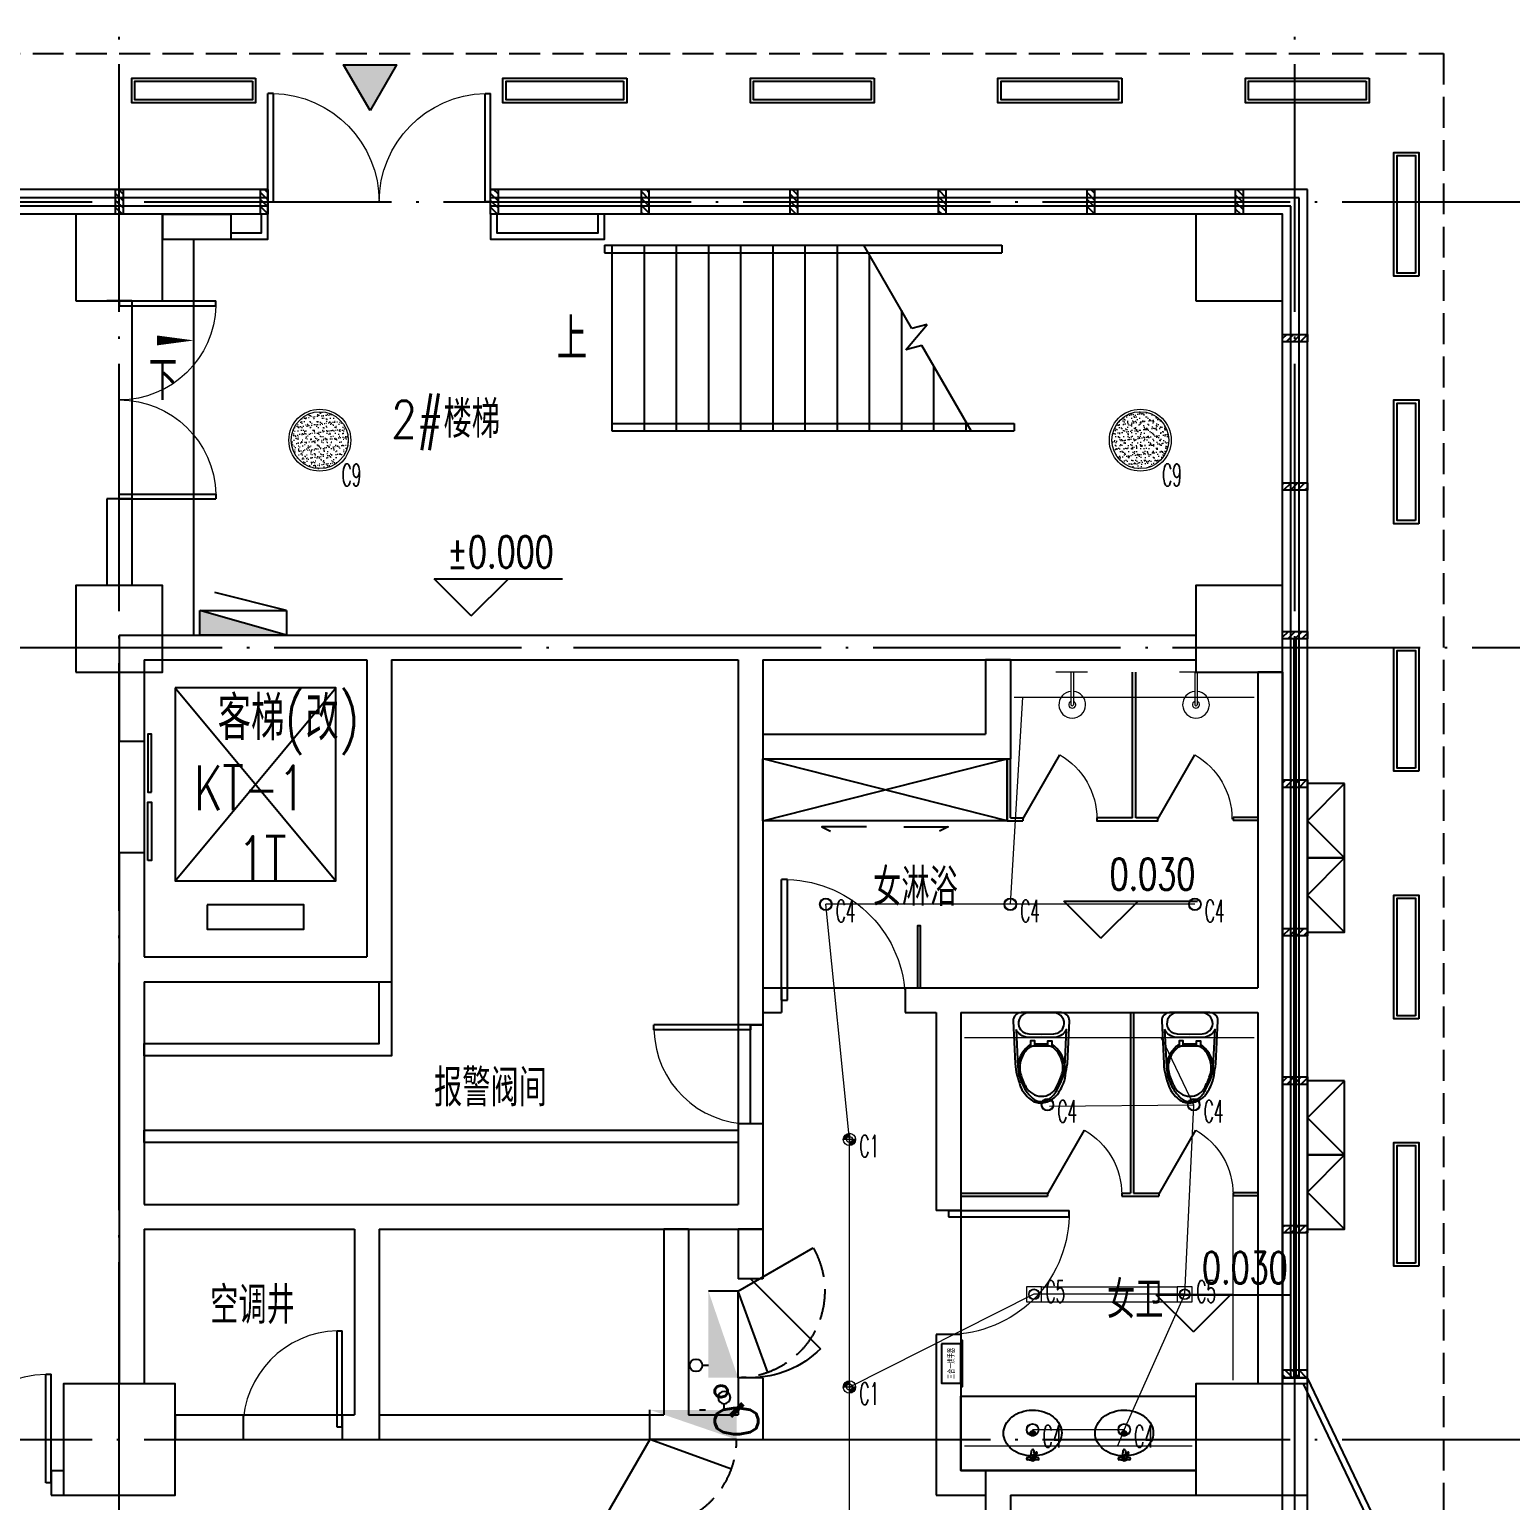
# Model space of a CAD drawing. Extents: x -621157 to 1764546, y -106808 to 741893.
# Drawn here: x 597344 to 609310, y -11741 to 142 of the extents above; entities that cross this region are included whole.
import ezdxf
from ezdxf.enums import TextEntityAlignment as Align
from ezdxf.xclip import XClip

# ---------------------------------------------------------------- set-up
doc = ezdxf.new("R2010")
doc.units = 0
doc.header["$LTSCALE"] = 1000
doc.header["$MEASUREMENT"] = 0
doc.header["$XCLIPFRAME"] = 0
for name, pattern in [('XREF-A-101-平面图_t3$0$__DASH', [0.35, 0.25, -0.1]), ('XREF-A-101-平面图_t3$0$DASH', [0.35, 0.25, -0.1]), ('XREF-A-101-平面图_t3$0$DOTE', [2.42, 2, -0.2, 0.02, -0.2])]:
    doc.linetypes.add(name, pattern=pattern)
for name, color, linetype in [('0-底图', 7, 'Continuous'), ('WIRE-照明', 4, 'Continuous'), ('XREF-A-101-平面图_t3$0$A-COLUMN', 8, 'Continuous'), ('XREF-A-101-平面图_t3$0$A-CURTWALL', 8, 'Continuous'), ('XREF-A-101-平面图_t3$0$A-DIM_ELEV', 8, 'Continuous'), ('XREF-A-101-平面图_t3$0$A-DOTE', 8, 'Continuous'), ('XREF-A-101-平面图_t3$0$A-GROUND', 8, 'Continuous'), ('XREF-A-101-平面图_t3$0$A-LEAD-AROW', 8, 'Continuous'), ('XREF-A-101-平面图_t3$0$A-PUB-TEXT', 8, 'Continuous'), ('XREF-A-101-平面图_t3$0$A-RAIL', 8, 'Continuous'), ('XREF-A-101-平面图_t3$0$A-ROOM-CH', 8, 'Continuous'), ('XREF-A-101-平面图_t3$0$A-SEE', 8, 'Continuous'), ('XREF-A-101-平面图_t3$0$A-STAIR', 8, 'Continuous'), ('XREF-A-101-平面图_t3$0$A-SURFACE', 8, 'Continuous'), ('XREF-A-101-平面图_t3$0$A-WALL', 8, 'Continuous'), ('XREF-A-101-平面图_t3$0$A-WALL-FILL', 8, 'Continuous'), ('XREF-A-101-平面图_t3$0$A-WINDOW', 8, 'Continuous'), ('XREF-A-101-平面图_t3$0$A-开启符号', 8, 'Continuous'), ('XREF-A-101-平面图_t3$0$A-背衬铝板', 8, 'Continuous'), ('XREF-A-101-平面图_t3$0$DIM_SYMB', 8, 'Continuous'), ('XREF-A-101-平面图_t3$0$EQUIP_消火栓', 8, 'Continuous'), ('XREF-A-101-平面图_t3$0$HANDRAIL', 8, 'Continuous'), ('XREF-A-101-平面图_t3$0$I-FURNITURE', 8, 'Continuous'), ('XREF-A-101-平面图_t3$0$I-LVTRY', 8, 'Continuous'), ('XREF-A-101-平面图_t3$0$I-WALL-GYPSUM', 8, 'Continuous'), ('XREF-A-101-平面图_t3$0$LVTRY', 8, 'Continuous'), ('XREF-A-101-平面图_t3$0$P-EQUIPMENT', 8, 'Continuous'), ('XREF-A-101-平面图_t3$0$PUB_HATCH', 8, 'Continuous'), ('XREF-A-101-平面图_t3$0$PUB_TEXT', 8, 'Continuous'), ('XREF-A-101-平面图_t3$0$STAIR', 8, 'Continuous'), ('XREF-A-101-平面图_t3$0$wipess', 8, 'Continuous'), ('XREF-A-101-平面图_t3$0$水-尺寸', 8, 'Continuous')]:
    doc.layers.add(name, color=color, linetype=linetype)
for name, color, linetype, lineweight in [('00-照明回路线', 6, 'Continuous', 0), ('LIGHT-INF', 6, 'Continuous', 0), ('XREF-A-101-平面图_t3$0$-DS-厨卫', 8, 'Continuous', 20)]:
    doc.layers.add(name, color=color, linetype=linetype, lineweight=lineweight)
doc.styles.add('INF DIM', font='SIMPLEX.SHX', dxfattribs={"width": 0.7, "bigfont": 'hztxt.shx'})
doc.styles.get("Standard").update_dxf_attribs({"font": 'romans.shx', "bigfont": 'HZDXC.SHX'})
doc.styles.add('XREF-A-101-平面图_t3$0$-HZDXCROMANS', font='ROMANS.shx', dxfattribs={"bigfont": 'HZDXC.shx'})
doc.styles.add('XREF-A-101-平面图_t3$0$_TCH_DIM', font='SIMPLEX', dxfattribs={"bigfont": 'GBCBIG'})
doc.styles.add('XREF-A-101-平面图_t3$0$A-101-0-A-106-0(平面图）最终版参照底图_t3$0$XZC', font='simsun.ttc', dxfattribs={"width": 0.8})
doc.styles.add('XREF-A-101-平面图_t3$0$A-STANDARD', font='SIMPLEX', dxfattribs={"bigfont": 'GBCBIG'})
doc.styles.add('XREF-A-101-平面图_t3$0$hzdxcROMANS', font='ROMANS', dxfattribs={"width": 0.8, "bigfont": 'HZDXC'})
doc.linetypes.add('LED', pattern='A,6,-3.5,["LED",Standard,S=2.54,R=0,X=-2.54,Y=-1.27],-4.8', length=14.3)
doc.dimstyles.get("Standard").update_dxf_attribs({"dimscale": 100, "dimtxt": 3.5, "dimasz": 1, "dimexe": 2.5, "dimexo": 3, "dimgap": 1.5, "dimtad": 1, "dimdec": 0, "dimzin": 0, "dimdsep": 46, "dimtxsty": 'Standard', "dimblk": 'ARCHTICK', "dimcen": 0.09, "dimadec": 0, "dimazin": 0, "dimtfac": 1, "dimtdec": 0, "dimtix": 1, "dimtmove": 2, "dimatfit": 3, "dimfxl": 0, "dimtolj": 1, "dimtzin": 0, "dimarcsym": 0})

# ---------------------------------------------------------------- blocks, each defined once
blk = doc.blocks.new('XREF-A-101-平面图_t3$0$轴网')
at = {"layer": 'XREF-A-101-平面图_t3$0$A-DOTE', "linetype": 'XREF-A-101-平面图_t3$0$DOTE'}
for p, q in [((57000, -3300), (57000, 43300)), ((66500, -3300), (66500, 43300)), ((-3300, 40000), (69800, 40000)), ((55830.8, 36400), (69800, 36400)), ((-3300, 30000), (69800, 30000))]:
    blk.add_line(p, q, dxfattribs=at)
blk = doc.blocks.new('XREF-A-101-平面图_t3$0$G$C869EB286')
at = {"layer": 'XREF-A-101-平面图_t3$0$A-WINDOW'}
h = blk.add_hatch(dxfattribs=at)
h.set_pattern_fill('ANSI31', color=256, scale=25)
h.set_pattern_definition([(45, (-143.957, -89940), (-28.0633, 28.0633), [])])
h.paths.add_polyline_path([(0, 60), (200, 60), (200, 0), (0, 0)])
blk.add_lwpolyline([(0, 60), (200, 60), (200, 0), (0, 0)], close=True, dxfattribs=at)
blk = doc.blocks.new('XREF-A-101-平面图_t3$0$G$CFA753FAF')
at = {"layer": 'XREF-A-101-平面图_t3$0$DIM_SYMB'}
blk.add_lwpolyline([(-5650, -1100, 0, 0, 0), (-3480, -1100, 80, 0, 0), (-3180, -1100, 0, 0, 0)], format="xyseb", dxfattribs=at)
at = {"layer": 'XREF-A-101-平面图_t3$0$HANDRAIL'}
for p, q in [((-5520, -1790), (-2270, -1790)), ((-5520, -1790), (-5520, -1850)), ((-2270, -1790), (-2270, -1850)), ((-5520, -1850), (-2270, -1850))]:
    blk.add_line(p, q, dxfattribs=at)
at = {"layer": 'XREF-A-101-平面图_t3$0$STAIR'}
for p, q in [((-5580, -350), (-2370, -350)), ((-5580, -350), (-5580, -410)), ((-5520, -350), (-3483, -350)), ((-5520, -350), (-5520, -1850)), ((-5260, -350), (-5260, -1850)), ((-5000, -350), (-5000, -1850)), ((-4740, -350), (-4740, -1850)), ((-4480, -350), (-4480, -1850)), ((-4220, -350), (-4220, -1850)), ((-3960, -350), (-3960, -1850)), ((-3700, -350), (-3700, -1850)), ((-3095, -1022), (-3483, -350)), ((-2370, -350), (-2370, -410)), ((-5580, -410), (-2370, -410)), ((-3440, -425), (-3440, -1850)), ((-3180, -875), (-3180, -1850)), ((-3145, -1195), (-2973, -989)), ((-2973, -989), (-3095, -1022)), ((-3015, -1161), (-3145, -1195)), ((-2617, -1850), (-3015, -1161)), ((-2920, -1325), (-2920, -1850)), ((-2660, -1775), (-2660, -1850)), ((-5520, -1850), (-2617, -1850))]:
    blk.add_line(p, q, dxfattribs=at)
at = {"layer": 'XREF-A-101-平面图_t3$0$PUB_TEXT', "style": 'XREF-A-101-平面图_t3$0$_TCH_DIM'}
blk.add_text('上', height=338, dxfattribs=at).set_placement((-5964, -1275))
blk = doc.blocks.new('XREF-A-101-平面图_t3$0$柱网1F')
at = {"layer": 'XREF-A-101-平面图_t3$0$A-COLUMN'}
for points in [[(56650, -800), (57350, -800), (57350, -100), (56650, -100)], [(65700, -800), (66400, -800), (66400, -100), (65700, -100)], [(56650, -3800), (57350, -3800), (57350, -3100), (56650, -3100)], [(65700, -3800), (66400, -3800), (66400, -3100), (65700, -3100)], [(56550, -10450), (57450, -10450), (57450, -9550), (56550, -9550)], [(65700, -10450), (66600, -10450), (66600, -9550), (65700, -9550)]]:
    blk.add_lwpolyline(points, close=True, dxfattribs=at)
blk = doc.blocks.new('XREF-A-101-平面图_t3$0$轴网(2)')
at = {"layer": 'XREF-A-101-平面图_t3$0$A-DOTE', "linetype": 'XREF-A-101-平面图_t3$0$DOTE'}
for p, q in [((57000, -3300), (57000, 43300)), ((66500, -3300), (66500, 43300))]:
    blk.add_line(p, q, dxfattribs=at)
blk = doc.blocks.new('XREF-A-101-平面图_t3$0$ROOM')
at = {"layer": 'XREF-A-101-平面图_t3$0$A-ROOM-CH', "style": 'XREF-A-101-平面图_t3$0$-HZDXCROMANS', "width": 0.6}
for tag, p in [('中文房间名称', (0, -1000)), ('英文房间名称', (0, -1500))]:
    blk.add_attdef(tag, text='', height=300, dxfattribs=at).set_placement(p, align=Align.CENTER)
blk = doc.blocks.new('_ArchTick')
at = {"color": 0, "linetype": 'ByBlock', "const_width": 0.4}
blk.add_lwpolyline([(-0.5, -0.5), (0.5, 0.5)], dxfattribs=at)
blk = doc.blocks.new('*D25423')
at = {"layer": 'Defpoints', "color": 0}
blk.add_point((0, 0), dxfattribs=at)
blk.add_point((0, 0), dxfattribs=at)
blk.add_point((0, 0), dxfattribs=at)
blk.add_point((0, 0), dxfattribs=at)
at = {"layer": 'XREF-A-101-平面图_t3$0$水-尺寸', "color": 0, "linetype": 'ByBlock', "lineweight": -2}
blk.add_line((0, 300), (0, 250), dxfattribs=at)
blk.add_line((0, 300), (0, 250), dxfattribs=at)
blk.add_arc((0, 0), 0, 180, 180, dxfattribs=at)
at = {"layer": 'XREF-A-101-平面图_t3$0$水-尺寸', "color": 0, "linetype": 'ByBlock', "lineweight": -2, "xscale": 100, "yscale": 100, "zscale": 100}
for rotation in [90, 90.00000000000001]:
    blk.add_blockref('_ArchTick', (0, 0), dxfattribs=dict(at, rotation=rotation))
at = {"layer": 'XREF-A-101-平面图_t3$0$水-尺寸', "color": 0, "insert": (0, 0), "char_height": 350, "attachment_point": 5}
blk.add_mtext('\\A1;0%%d', dxfattribs=at)
blk = doc.blocks.new('XREF-A-101-平面图_t3$0$$TWTSYS$00000508')
for p, q in [((-0.5, 0.5), (0.324, 1.224)), ((-0.5, 0.5), (-0.5, -0.5)), ((-0.5, -0.5), (0.5, 0.5)), ((0.5, 0.5), (-0.5, 0.5)), ((0.5, -0.5), (0.5, 0.5)), ((-0.5, -0.5), (0.5, -0.5))]:
    blk.add_line(p, q)
blk.add_solid([(0.5, -0.5), (0.5, 0.5), (-0.5, -0.5)])
blk = doc.blocks.new('XREF-A-101-平面图_t3$0$$lvtry$00000194')
at = {"color": 0}
for p, q in [((-17, -27), (-17, -17)), ((17, -27), (17, -17))]:
    blk.add_line(p, q, dxfattribs=at)
blk.add_lwpolyline([(14, -39, -0.067374), (92, -53, -0.088152), (166, -93, -0.105269), (218, -155, -0.121685), (235, -224, -0.121685), (218, -292, -0.105269), (166, -355, -0.088152), (92, -394, -0.078966), (0, -409, -0.078966), (-92, -394, -0.088152), (-166, -355, -0.105269), (-218, -292, -0.121685), (-235, -224, -0.121685), (-218, -155, -0.105269), (-166, -93, -0.088152), (-92, -53, -0.059935), (-23, -40, -0.059935)], format="xyb", dxfattribs=at)
for centre, radius in [((0, -27), 16.7), ((0, -221), 20), ((0, -221), 15)]:
    blk.add_circle(centre, radius, dxfattribs=at)
for centre, radius, start, end in [((0, -17), 16.7, 0, 180), ((-40, -17), 10.1, 106.6096, 258.1648), ((-64, 250), 259, 274.7069, 282.3732), ((-75, -197), 173, 71.36, 79.1873), ((-29, -63), 6.77, 155.344, 308.3224), ((-171, 35), 166, 324.8411, 338.1337), ((-171, 35), 170, 324.8411, 331.3523), ((-29, -63), 3.37, 155.344, 308.3224), ((100, -178), 170, 132.3141, 138.8253), ((100, -178), 166, 125.5327, 138.8253), ((-12, -42), 10.6, 201.8924, 261.774), ((-381, -99), 372, 2.3982, 6.7627), ((0, -80), 9.9, 201.7837, 338.2163), ((64, 250), 259, 257.6268, 265.2931), ((381, -99), 372, 170.1008, 177.6018), ((75, -197), 173, 100.8127, 110.4191), ((40, -17), 10.1, 281.8352, 73.3904)]:
    blk.add_arc(centre, radius, start, end, dxfattribs=at)
for p in [(0, -27), (0, -221)]:
    blk.add_point(p, dxfattribs=at)
blk = doc.blocks.new('XREF-A-101-平面图_t3$0$dgdgd')
at = {"layer": 'XREF-A-101-平面图_t3$0$-DS-厨卫'}
blk.add_line((71084, -3852), (71064, -3852), dxfattribs=at)
for points in [[(71197, -3852), (70941, -3852)], [(71064, -3852), (71064, -4115)], [(71084, -3852), (71084, -4115)]]:
    blk.add_lwpolyline(points, dxfattribs=at)
for centre, radius, start, end in [((71074, -4114), 108, 95.306, 84.694), ((71074, -4114), 28.3, 110.6725, 69.3275), ((71074, -4112), 10.5, 197.2381, 342.7619)]:
    blk.add_arc(centre, radius, start, end, dxfattribs=at)
blk = doc.blocks.new('XREF-A-101-平面图_t3$0$马桶A')
blk.add_wipeout([(227, 298), (227, 304), (226, 310), (225, 316), (223, 322), (221, 328), (219, 333), (215, 338), (212, 343), (207, 347), (203, 351), (198, 355), (193, 358), (187, 361), (181, 363), (175, 364), (169, 365), (163, 365), (-163, 365), (-169, 365), (-175, 364), (-181, 363), (-187, 361), (-193, 358), (-198, 355), (-203, 351), (-207, 347), (-212, 343), (-215, 338), (-219, 333), (-221, 328), (-224, 322), (-225, 316), (-226, 310), (-227, 304), (-227, 298), (-211, -47), (-208, -78), (-203, -108), (-197, -139), (-170, -228), (-164, -243), (-156, -259), (-148, -273), (-137, -287), (-115, -312), (-90, -335), (-82, -342), (-73, -348), (-63, -353), (-53, -357), (-43, -361), (-32, -363), (-22, -365), (-11, -365), (0, -365), (16, -363), (31, -360), (47, -356), (62, -350), (76, -343), (90, -335), (102, -327), (114, -317), (124, -306), (133, -294), (141, -281), (169, -230), (179, -209), (187, -186), (193, -163), (196, -140), (211, -47)]).dxf.layer = 'XREF-A-101-平面图_t3$0$wipess'
at = {"color": 35, "linetype": 'ByBlock'}
blk.add_line((53, 109), (-53, 109), dxfattribs=at)
at = {"color": 0, "linetype": 'Continuous'}
blk.add_lwpolyline([(227, 298, 0.431726), (163, 365), (-163, 365, 0.431435), (-227, 298), (-211, -47, 0.05293), (-197, -139, 0.015625), (-170, -228, 0.092508), (-137, -287, 0.041886), (-90, -335, 0.199313), (0, -365, 0.124065), (90, -335, 0.122705), (141, -281, 0.00916), (169, -230, 0.093585), (196, -140, -0.024039), (211, -47)], format="xyb", close=True, dxfattribs=at)
at = {"color": 35}
for points in [[(-101, 194), (0, 190), (101, 194, 0.31346), (183, 257, 0.214355), (170, 326, 0.233297), (103, 365), (-107, 365, 0.214741), (-170, 326, 0.214469), (-182, 253, 0.149897), (-150, 211, 0.149897), (-101, 194)], [(-204, 229), (-189, -72, 0.039846), (-181, -133, 0.096207), (-126, -263, 0.060028), (-69, -329, 0.204422), (0, -353, 0.133941), (69, -329, 0.129163), (125, -263, -0.000598), (157, -200, 0.056687), (181, -133, 0.051135), (189, -72), (204, 229, -0.272391), (111, 165), (-111, 165, -0.270676), (-204, 229)], [(107, 73, 0.09365), (83, 89, 0.098915), (54, 95), (-55, 95, 0.096282), (-83, 89, 0.096282), (-108, 73, 0.05557), (-140, 34, 0.05557), (-163, -11, 0.092989), (-174, -76, 0.063501), (-167, -129, 0.057856), (-124, -235, 0.268831), (0, -311, 0.294074), (124, -235, 0.034416), (167, -129, 0.087024), (174, -76, 0.134611), (140, 34, 0.061058), (107, 73)]]:
    blk.add_lwpolyline(points, format="xyb", close=True, dxfattribs=at)
at = {"color": 35, "linetype": 'ByBlock'}
for points in [[(-53, 95), (-53, 136), (-87, 136), (-87, 88)], [(53, 95), (53, 136), (86, 136), (86, 88)]]:
    blk.add_lwpolyline(points, dxfattribs=at)
for centre, start, end in [((52, -92), 124.5259, 171.7782), ((-52, -92), 8.2064, 55.4741)]:
    blk.add_arc(centre, 244, start, end, dxfattribs=at)
blk = doc.blocks.new('XREF-A-101-平面图_t3$0$A-VEGA-2-LAY-1-01（B栋办公楼）$0$$TCHSYS$APDOOR2D')
blk.add_line((0.5, 0), (0, 0.866))
at = {"lineweight": 13}
blk.add_arc((0.5, 0), 1, 120, 180, dxfattribs=at)
blk = doc.blocks.new('XREF-A-101-平面图_t3$0$A-101-0-A-106-0(平面图）最终版参照底图_t3$0$A$C852bf139')
at = {"ltscale": 100}
for points in [[(-25, 157), (-345, 157), (-345, 0), (-25, 0)], [(-370, 0), (-370, -13), (0, -13), (0, 0)]]:
    blk.add_lwpolyline(points, close=True, dxfattribs=at)
at = {"style": 'XREF-A-101-平面图_t3$0$A-101-0-A-106-0(平面图）最终版参照底图_t3$0$XZC', "width": 0.6}
blk.add_text('三合一烘手器', height=50, dxfattribs=at).set_placement((-185, 79), align=Align.MIDDLE_CENTER)
blk = doc.blocks.new('XREF-A-101-平面图_t3$0$G$C392A9A82')
for points in [[(63137, -5150), (62778, -5150), (62847, -5185)], [(63438, -5150), (63797, -5150), (63728, -5185)]]:
    blk.add_lwpolyline(points)
at = {"layer": 'XREF-A-101-平面图_t3$0$I-FURNITURE', "color": 251, "ltscale": 0.5}
for p, q in [((62300, -5100), (64275, -4600)), ((64275, -5100), (62300, -4600))]:
    blk.add_line(p, q, dxfattribs=at)
at = {"layer": 'XREF-A-101-平面图_t3$0$LVTRY'}
for p, q in [((65288, -5075, 0), (65288, -3900)), ((65313, -5075, 0), (65313, -3900)), ((64275, -5100, 0), (64275, -4600)), ((64300, -5075, 0), (64300, -4600)), ((64275, -5100, 0), (64400, -5100, 0)), ((64300, -5075, 0), (64400, -5075, 0)), ((66300, -5074), (66100, -5074)), ((66300, -5099), (66100, -5099)), ((65270, -6650), (65270, -8108)), ((65295, -6650), (65295, -8108)), ((63900, -8108), (64600, -8108)), ((63900, -8133), (64600, -8133)), ((65200, -8108), (65270, -8108)), ((65200, -8133), (65300, -8133)), ((65295, -8108), (65500, -8108)), ((65300, -8133), (65500, -8133)), ((66300, -8106), (66100, -8106)), ((66300, -8131), (66100, -8131))]:
    blk.add_line(p, q, dxfattribs=at)
for points in [[(62300, -4600), (64275, -4600), (64275, -5100), (62300, -5100)], [(63550, -6450), (63575, -6450), (63575, -5950), (63550, -5950)], [(65800, -10350), (63900, -10350), (63900, -9750), (65800, -9750)]]:
    blk.add_lwpolyline(points, close=True, dxfattribs=at)
for points in [[(64400, -5075), (64400, -5100)], [(65000, -5075), (65000, -5100), (65491, -5100), (65491, -5075), (65313, -5075)], [(65288, -5075), (65000, -5075)], [(66100, -5074), (66100, -5099)], [(64600, -8108), (64600, -8133)], [(65200, -8108), (65200, -8133)], [(65500, -8108), (65500, -8133)], [(66100, -8106), (66100, -8131)]]:
    blk.add_lwpolyline(points, dxfattribs=at)
at = {"layer": 'XREF-A-101-平面图_t3$0$I-LVTRY', "rotation": 89.99999999999999}
blk.add_blockref('XREF-A-101-平面图_t3$0$A-101-0-A-106-0(平面图）最终版参照底图_t3$0$A$C852bf139', (63900, -9300), dxfattribs=at)
at = {"layer": 'XREF-A-101-平面图_t3$0$LVTRY'}
for name, p in [('XREF-A-101-平面图_t3$0$dgdgd', (-6274, -48, 0)), ('XREF-A-101-平面图_t3$0$dgdgd', (-5274, -48, 0)), ('XREF-A-101-平面图_t3$0$马桶A', (64550, -7015)), ('XREF-A-101-平面图_t3$0$马桶A', (65750, -7015))]:
    blk.add_blockref(name, p, dxfattribs=at)
at = {"layer": 'XREF-A-101-平面图_t3$0$LVTRY', "xscale": -600, "yscale": 600, "zscale": 25}
for p in [(64700, -5087, 0), (65791, -5087, 0), (64900, -8120), (65800, -8120)]:
    blk.add_blockref('XREF-A-101-平面图_t3$0$A-VEGA-2-LAY-1-01（B栋办公楼）$0$$TCHSYS$APDOOR2D', p, dxfattribs=at)
at = {"layer": 'XREF-A-101-平面图_t3$0$LVTRY', "rotation": 180.3060095053977}
for p in [(64481, -10271), (65221, -10271)]:
    blk.add_blockref('XREF-A-101-平面图_t3$0$$lvtry$00000194', p, dxfattribs=at)
blk = doc.blocks.new('XREF-A-101-平面图_t3$0$bz1')
at = {"layer": 'XREF-A-101-平面图_t3$0$PUB_HATCH'}
h = blk.add_hatch(color=1, dxfattribs=at)
h.dxf.hatch_style = 1
h.paths.add_polyline_path([(4866032, -641203), (4865818, -641573), (4866245, -641573)])
at = {"layer": 'XREF-A-101-平面图_t3$0$PUB_TEXT', "color": 1}
blk.add_lwpolyline([(4866032, -641203), (4865818, -641573), (4866245, -641573)], close=True, dxfattribs=at)
blk = doc.blocks.new('XREF-A-101-平面图_t3$0$G$C34B60025')
at = {"xscale": -1, "rotation": 180}
blk.add_blockref('XREF-A-101-平面图_t3$0$bz1', (-4807106, -740365), dxfattribs=at)
blk = doc.blocks.new('XREF-A-101-平面图_t3$0$DOOR2DLIB$SYSLIB$00000108')
at = {"color": 0}
for p, q in [((-0.5, 0), (-0.5, 0.4875)), ((-0.475, 0.4875), (-0.5, 0.4875)), ((-0.475, 0), (-0.475, 0.4875)), ((0.475, 0), (0.475, 0.4875)), ((0.475, 0.4875), (0.5, 0.4875)), ((0.5, 0), (0.5, 0.4875)), ((-0.5, 0), (-0.475, 0)), ((0.5, 0), (0.475, 0))]:
    blk.add_line(p, q, dxfattribs=at)
at = {"color": 0, "lineweight": 13}
for centre, start, end in [((-0.4875, 0), 0, 88.53072), ((0.4875, 0), 91.46928, 180)]:
    blk.add_arc(centre, 0.4875, start, end, dxfattribs=at)
blk = doc.blocks.new('XREF-A-101-平面图_t3$0$DOOR2DLIB$SYSLIB$00000107')
at = {"color": 0}
for p, q in [((0.45, 0.975), (0.5, 0.975)), ((0.45, 0), (0.45, 0.975)), ((0.5, 0), (0.5, 0.975)), ((0.5, 0), (0.45, 0))]:
    blk.add_line(p, q, dxfattribs=at)
at = {"color": 0, "lineweight": 13}
blk.add_arc((0.475, 0), 0.975, 91.4693, 180, dxfattribs=at)
blk = doc.blocks.new('*U25199')
at = {"color": 0}
blk.add_line((-450, 100), (450, 100), dxfattribs=at)
for points in [[(-40, 160), (-510, 160), (-510, 130), (-40, 130)], [(510, 130), (40, 130), (40, 160), (510, 160)]]:
    blk.add_lwpolyline(points, close=True, dxfattribs=at)
blk = doc.blocks.new('*U25198')
at = {"color": 0, "xscale": 0.001111111111111111, "yscale": 0.001111111111111111, "zscale": 0.001111111111111111}
blk.add_blockref('*U25199', (0, 0), dxfattribs=at)
blk = doc.blocks.new('XREF-A-101-平面图_t3$0$DOOR2DLIB$SYSLIB$00000101')
at = {"color": 0}
blk.add_line((0.5, 0), (-0.207, 0.707), dxfattribs=at)
blk.add_arc((0.5, 0), 1, 135, 180, dxfattribs=at)
blk = doc.blocks.new('A$C8c40f85b')
h = blk.add_hatch()
h.set_pattern_fill('AR-SAND', color=251)
h.set_pattern_definition([(37.5, (-207815.466, -137699.18), (-1.600031, 48.941324), [0, -38.608, 0, -43.18, 0, -41.275]), (7.5, (-207815.466, -137699.18), (44.952328, 71.68251), [0, -20.828, 0, -34.798, 0, -13.335]), (327.5, (-207846.71, -137699.18), (79.099237, 0.1437185), [0, -12.7, 0, -45.72, 0, -59.69]), (317.5, (-207846.71, -137699.18), (76.355645, 22.292932), [0, -6.35, 0, -29.972, 0, -34.29])])
edge = h.paths.add_edge_path()
edge.add_arc((0, 0), 230, 0, 360)
blk.add_circle((0, 0), 250)
at = {"color": 251}
blk.add_circle((0, 0), 230, dxfattribs=at)
at = {"style": 'INF DIM', "width": 0.5}
blk.add_text('C9', height=180, dxfattribs=at).set_placement((177, -371))
blk = doc.blocks.new('Infinity011318499921231')
blk.add_circle((0, 0), 50)
at = {"color": 8}
blk.add_circle((0, 0), 45, dxfattribs=at)
at = {"style": 'INF DIM', "width": 0.5}
blk.add_text('C4', height=180, dxfattribs=at).set_placement((81, -144))
blk = doc.blocks.new('Infinity0113191599123')
blk.add_lwpolyline([(0, 0), (120, 0), (120, 120), (0, 120)], close=True)
blk.add_circle((60, 60), 42.9)
at = {"color": 8}
blk.add_circle((60, 60), 38.6, dxfattribs=at)
at = {"style": 'INF DIM', "width": 0.5}
blk.add_text('C5', height=180, dxfattribs=at).set_placement((154, -8))
blk = doc.blocks.new('A$Cffee1762')
h = blk.add_hatch(color=8)
h.dxf.hatch_style = 1
h.paths.add_polyline_path([(-50, 0), (-24, 0, -0.414214), (0, 24), (0, 50, 0.414214)])
h.paths.add_polyline_path([(0, -24), (0, -50, 0.414214), (50, 0), (24, 0, -0.414214)])
at = {"color": 8}
for points in [[(50, 0), (-50, 0)], [(0, 50), (0, -50)]]:
    blk.add_lwpolyline(points, dxfattribs=at)
blk.add_circle((0, 0), 50)
blk.add_circle((0, 0), 24.5, dxfattribs=at)
at = {"style": 'INF DIM', "width": 0.5}
blk.add_text('C1', height=180, dxfattribs=at).set_placement((81, -144))
blk = doc.blocks.new('G$C6C03BD24')
at = {"layer": 'LIGHT-INF', "color": 6, "linetype": 'LED', "ltscale": 0.05}
for p, q in [((64230, -4000), (66170, -4000)), ((63830, -6750), (66170, -6750)), ((63830, -10050), (65670, -10050))]:
    blk.add_line(p, q, dxfattribs=at)
at = {"layer": 'LIGHT-INF', "color": 6}
for p, q in [((64451, -8766), (65549, -8766)), ((64451, -8886), (65549, -8886))]:
    blk.add_line(p, q, dxfattribs=at)
at = {"layer": 'LIGHT-INF', "color": 6, "linetype": 'LED', "ltscale": 0.05}
blk.add_lwpolyline([(66000, -9520), (66000, -8033)], dxfattribs=at)
at = {"layer": 'LIGHT-INF', "color": 6}
for name, p in [('A$C8c40f85b', (58620, -1925)), ('A$C8c40f85b', (65250, -1925)), ('Infinity011318499921231', (62709, -5675)), ('Infinity011318499921231', (64200, -5675)), ('Infinity011318499921231', (65691, -5675)), ('Infinity011318499921231', (64500, -7294)), ('Infinity011318499921231', (65682, -7294)), ('A$Cffee1762', (62900, -7575)), ('Infinity0113191599123', (64331, -8886)), ('Infinity0113191599123', (65549, -8886)), ('A$Cffee1762', (62900, -9575)), ('Infinity011318499921231', (64380, -9920)), ('Infinity011318499921231', (65120, -9920))]:
    blk.add_blockref(name, p, dxfattribs=at)
blk = doc.blocks.new('G$C4EA2D6B6')
at = {"layer": '00-照明回路线', "ltscale": 5}
for p, q in [((64300, -5775), (64401, -4100)), ((63000, -7675), (62809, -5775)), ((64300, -5775), (62809, -5775)), ((65791, -5775), (64300, -5775)), ((65782, -7398), (65519, -6850)), ((65782, -7398), (64616, -7408)), ((65709, -8926), (65782, -7398)), ((63000, -11675), (63000, -7675)), ((64491, -8926), (63000, -9675)), ((65709, -8926), (64491, -8926)), ((65220, -10020), (65709, -8926)), ((65709, -8926), (66100, -8926)), ((65220, -10020), (64480, -10020)), ((65220, -10020), (65165, -10150))]:
    blk.add_line(p, q, dxfattribs=at)
blk = doc.blocks.new('XREF-A-101-平面图_t3$0$单出口消火栓新')
for p, q in [((-240, 700), (-846.2, 1050)), ((-479.4, 42.2), (-240, 700)), ((-240, 0), (-240, 700)), ((-240, 700), (0, 700))]:
    blk.add_line(p, q)
at = {"color": 0, "linetype": 'XREF-A-101-平面图_t3$0$DASH'}
blk.add_arc((-240, 700), 700, 150, 270, dxfattribs=at)
blk.add_solid([(-240, 0), (0, 0), (0, 700)])
at = {"layer": 'XREF-A-101-平面图_t3$0$水-尺寸', "linetype": 'ByBlock'}
dim = blk.add_angular_dim_3p(base=(0, 0), center=(0, 0), p1=(0, 0), p2=(0, 0), dimstyle='Standard', dxfattribs=at)
dim.commit()
dim.dimension.update_dxf_attribs({"geometry": '*D25423', "text_midpoint": (0, 0)})
blk = doc.blocks.new('*U25270')
at = {"layer": 'XREF-A-101-平面图_t3$0$P-EQUIPMENT', "color": 10}
blk.add_line((-100, 0), (-100, -50), dxfattribs=at)
at = {"layer": 'XREF-A-101-平面图_t3$0$P-EQUIPMENT'}
blk.add_circle((-100, -100), 50, dxfattribs=at)
at = {"layer": 'XREF-A-101-平面图_t3$0$P-EQUIPMENT', "xscale": -1, "rotation": 90}
blk.add_blockref('XREF-A-101-平面图_t3$0$单出口消火栓新', (0, 0), dxfattribs=at)
blk = doc.blocks.new('XREF-A-101-平面图_t3$0$G$C156FCA62')
at = {"layer": 'XREF-A-101-平面图_t3$0$EQUIP_消火栓', "xscale": -700, "yscale": 200, "zscale": 700}
blk.add_blockref('XREF-A-101-平面图_t3$0$$TWTSYS$00000508', (58000, 36600), dxfattribs=at)
at = {"layer": 'XREF-A-101-平面图_t3$0$P-EQUIPMENT', "xscale": -1, "rotation": 180}
blk.add_blockref('*U25270', (61988, 30240), dxfattribs=at)
blk = doc.blocks.new('*U25375')
at = {"layer": 'XREF-A-101-平面图_t3$0$P-EQUIPMENT', "color": 10}
blk.add_line((-100, 0), (-100, -50), dxfattribs=at)
at = {"layer": 'XREF-A-101-平面图_t3$0$P-EQUIPMENT'}
blk.add_circle((-100, -100), 50, dxfattribs=at)
at = {"layer": 'XREF-A-101-平面图_t3$0$P-EQUIPMENT', "xscale": -1, "rotation": 90}
blk.add_blockref('XREF-A-101-平面图_t3$0$单出口消火栓新', (0, 0), dxfattribs=at)
blk = doc.blocks.new('XREF-A-101-平面图_t3$0$G$C646F86AA')
at = {"layer": 'XREF-A-101-平面图_t3$0$EQUIP_消火栓', "xscale": -700, "yscale": 200, "zscale": 700}
blk.add_blockref('XREF-A-101-平面图_t3$0$$TWTSYS$00000508', (58000, 36600), dxfattribs=at)
at = {"layer": 'XREF-A-101-平面图_t3$0$P-EQUIPMENT', "rotation": 270}
blk.add_blockref('*U25375', (61760, 30500), dxfattribs=at)
blk = doc.blocks.new('XREF-A-101-平面图_t3')
at = {"layer": 'XREF-A-101-平面图_t3$0$A-CURTWALL'}
for p, q in [((266600, 30500), (266600, 40100)), ((266467, 30500), (266467, 39967)), ((266533, 30500), (266533, 40033)), ((266400, 30500), (266400, 39900))]:
    blk.add_line(p, q, dxfattribs=at)
at = {"layer": 'XREF-A-101-平面图_t3$0$A-GROUND'}
blk.add_lwpolyline([(257600, 39700), (257600, 36500)], dxfattribs=at)
at = {"layer": 'XREF-A-101-平面图_t3$0$A-RAIL'}
for points in [[(257900, 39700), (258200, 39700), (258200, 39900)], [(257900, 39750), (258150, 39750), (258150, 39900)], [(260000, 39900), (260000, 39700), (260920, 39700), (260920, 39900)], [(260050, 39900), (260050, 39750), (260870, 39750), (260870, 39900)]]:
    blk.add_lwpolyline(points, dxfattribs=at)
at = {"layer": 'XREF-A-101-平面图_t3$0$A-SEE', "linetype": 'XREF-A-101-平面图_t3$0$DASH'}
blk.add_lwpolyline([(247200, 41200), (247200, 41200), (267700, 41200), (267700, 27600), (267700, 27600)], dxfattribs=at)
at = {"layer": 'XREF-A-101-平面图_t3$0$A-SURFACE'}
for points in [[(258100, 41000), (258100, 40800), (257100, 40800), (257100, 41000)], [(258075, 40975), (258075, 40825), (257125, 40825), (257125, 40975)], [(261100, 41000), (261100, 40800), (260100, 40800), (260100, 41000)], [(261075, 40975), (261075, 40825), (260125, 40825), (260125, 40975)], [(263100, 41000), (263100, 40800), (262100, 40800), (262100, 41000)], [(263075, 40975), (263075, 40825), (262125, 40825), (262125, 40975)], [(265100, 41000), (265100, 40800), (264100, 40800), (264100, 41000)], [(265075, 40975), (265075, 40825), (264125, 40825), (264125, 40975)], [(267100, 41000), (267100, 40800), (266100, 40800), (266100, 41000)], [(267075, 40975), (267075, 40825), (266125, 40825), (266125, 40975)], [(267500, 39400), (267300, 39400), (267300, 40400), (267500, 40400)], [(267475, 39425), (267325, 39425), (267325, 40375), (267475, 40375)], [(267500, 37400), (267300, 37400), (267300, 38400), (267500, 38400)], [(267475, 37425), (267325, 37425), (267325, 38375), (267475, 38375)], [(267500, 35400), (267300, 35400), (267300, 36400), (267500, 36400)], [(267475, 35425), (267325, 35425), (267325, 36375), (267475, 36375)], [(267500, 33400), (267300, 33400), (267300, 34400), (267500, 34400)], [(267475, 33425), (267325, 33425), (267325, 34375), (267475, 34375)], [(267500, 31400), (267300, 31400), (267300, 32400), (267500, 32400)], [(267475, 31425), (267325, 31425), (267325, 32375), (267475, 32375)]]:
    blk.add_lwpolyline(points, close=True, dxfattribs=at)
for points in [[(266600, 27600), (267700, 27600), (267700, 28200), (266600, 30500), (266400, 30500), (266400, 30450)], [(266600, 27650), (267650, 27650), (267650, 28189), (266568, 30450), (266450, 30450)]]:
    blk.add_lwpolyline(points, dxfattribs=at)
at = {"layer": 'XREF-A-101-平面图_t3$0$A-WALL'}
for p, q in [((266400, 36200), (266400, 33650)), ((266400, 33650), (266400, 33450)), ((266400, 33450), (266400, 30450))]:
    blk.add_line(p, q, dxfattribs=at)
at = {"layer": 'XREF-A-101-平面图_t3$0$A-WALL-FILL', "color": 171}
for p, q in [((266400, 27450), (266400, 30500)), ((266400, 30500), (266600, 30500)), ((266600, 27450), (266600, 30500))]:
    blk.add_line(p, q, dxfattribs=at)
at = {"layer": 'XREF-A-101-平面图_t3$0$A-WINDOW'}
blk.add_lwpolyline([(262100, 33350), (262200, 33350), (262200, 32550), (262100, 32550)], close=True, dxfattribs=at)
at = {"layer": 'XREF-A-101-平面图_t3$0$A-开启符号', "linetype": 'Continuous'}
for points in [[(266900, 35300), (266600, 35300), (266600, 34700), (266900, 34700)], [(266900, 34700), (266600, 34700), (266600, 34100), (266900, 34100)], [(266900, 32900), (266600, 32900), (266600, 32300), (266900, 32300)], [(266900, 32300), (266600, 32300), (266600, 31700), (266900, 31700)]]:
    blk.add_lwpolyline(points, close=True, dxfattribs=at)
for points in [[(266900, 35300), (266600, 35000), (266900, 34700)], [(266900, 34700), (266600, 34400), (266900, 34100)], [(266900, 32900), (266600, 32600), (266900, 32300)], [(266900, 32300), (266600, 32000), (266900, 31700)]]:
    blk.add_lwpolyline(points, dxfattribs=at)
at = {"layer": 'XREF-A-101-平面图_t3$0$A-背衬铝板', "color": 6, "linetype": 'XREF-A-101-平面图_t3$0$__DASH', "ltscale": 0.5, "const_width": 30}
blk.add_lwpolyline([(266500, 36470), (266500, 30500)], dxfattribs=at)
for name, p in [('XREF-A-101-平面图_t3$0$G$C156FCA62', (200000, 0)), ('XREF-A-101-平面图_t3$0$G$CFA753FAF', (266500, 40000))]:
    blk.add_blockref(name, p)
at = {"layer": 'XREF-A-101-平面图_t3$0$A-COLUMN'}
blk.add_blockref('XREF-A-101-平面图_t3$0$柱网1F', (200000, 40000), dxfattribs=at)
at = {"layer": 'XREF-A-101-平面图_t3$0$A-DOTE'}
for name, p in [('XREF-A-101-平面图_t3$0$轴网(2)', (200000, 100000)), ('XREF-A-101-平面图_t3$0$轴网', (200000, 0))]:
    blk.add_blockref(name, p, dxfattribs=at)
at = {"layer": 'XREF-A-101-平面图_t3$0$A-ROOM-CH'}
ref = blk.add_blockref('XREF-A-101-平面图_t3$0$ROOM', (259637, 39094), dxfattribs=at)
ref.add_attrib('中文房间名称', '2#楼梯', dxfattribs={"height": 300, "style": 'XREF-A-101-平面图_t3$0$-HZDXCROMANS', "width": 0.8}).set_placement((259637, 38094), align=Align.CENTER)
ref = blk.add_blockref('XREF-A-101-平面图_t3$0$ROOM', (263433, 35313), dxfattribs=at)
ref.add_attrib('中文房间名称', '女淋浴', dxfattribs={"height": 300, "style": 'XREF-A-101-平面图_t3$0$-HZDXCROMANS', "width": 0.8}).set_placement((263433, 34313), align=Align.CENTER)
ref = blk.add_blockref('XREF-A-101-平面图_t3$0$ROOM', (259999, 33692), dxfattribs=at)
ref.add_attrib('中文房间名称', '报警阀间', dxfattribs={"height": 300, "style": 'XREF-A-101-平面图_t3$0$-HZDXCROMANS', "width": 0.8}).set_placement((259999, 32692), align=Align.CENTER)
ref = blk.add_blockref('XREF-A-101-平面图_t3$0$ROOM', (258076, 31936), dxfattribs=at)
ref.add_attrib('中文房间名称', '空调井', dxfattribs={"height": 300, "style": 'XREF-A-101-平面图_t3$0$-HZDXCROMANS', "width": 0.8}).set_placement((258076, 30936), align=Align.CENTER)
ref = blk.add_blockref('XREF-A-101-平面图_t3$0$ROOM', (265209, 31979), dxfattribs=at)
ref.add_attrib('中文房间名称', '女卫', dxfattribs={"height": 300, "style": 'XREF-A-101-平面图_t3$0$-HZDXCROMANS', "width": 0.8}).set_placement((265209, 30979), align=Align.CENTER)
at = {"layer": 'XREF-A-101-平面图_t3$0$A-WINDOW'}
for p, rotation in [((256970, 40100), 270), ((258140, 40100), 270), ((260000, 40100), 270), ((261220, 40100), 270), ((262420, 40100), 270), ((263620, 40100), 270), ((264820, 40100), 270), ((266020, 40100), 270), ((266600, 38930), 180), ((266600, 37730), 180), ((266600, 36530), 180), ((266600, 35330), 180), ((266600, 34130), 180), ((266600, 32930), 180), ((266600, 31730), 180)]:
    blk.add_blockref('XREF-A-101-平面图_t3$0$G$C869EB286', p, dxfattribs=dict(at, rotation=rotation))
at = {"layer": 'XREF-A-101-平面图_t3$0$A-WINDOW', "xscale": -1}
blk.add_blockref('XREF-A-101-平面图_t3$0$G$C869EB286', (266600, 30500), dxfattribs=at)
at = {"layer": 'XREF-A-101-平面图_t3$0$A-PUB-TEXT', "style": 'XREF-A-101-平面图_t3$0$hzdxcROMANS', "width": 0.8}
blk.add_text('客梯(改)', height=354.3, dxfattribs=at).set_placement((257795, 35651))
blk.add_blockref('XREF-A-101-平面图_t3$0$G$C392A9A82', (199900, 40100))
at = {"layer": 'XREF-A-101-平面图_t3$0$A-CURTWALL'}
for p, q in [((258200, 40100), (254600, 40100)), ((266600, 40100), (260000, 40100)), ((258200, 40033), (254600, 40033)), ((258200, 39967), (254600, 39967)), ((266533, 40033), (260000, 40033)), ((266467, 39967), (260000, 39967)), ((258200, 39900), (254600, 39900)), ((266400, 39900), (260000, 39900))]:
    blk.add_line(p, q, dxfattribs=at)
for points in [[(258200, 39900), (258200, 40100)], [(260000, 39900), (260000, 40100)]]:
    blk.add_lwpolyline(points, dxfattribs=at)
at = {"layer": 'XREF-A-101-平面图_t3$0$A-DIM_ELEV'}
for p, q in [((259844, 36655), (259544, 36955)), ((259544, 36955), (260580, 36955)), ((259844, 36655), (260144, 36955)), ((264932, 34051), (264632, 34351)), ((264632, 34351), (265711, 34351)), ((264932, 34051), (265232, 34351)), ((265679, 30871), (265379, 31171)), ((265379, 31171), (266458, 31171)), ((265679, 30871), (265979, 31171))]:
    blk.add_line(p, q, dxfattribs=at)
at = {"layer": 'XREF-A-101-平面图_t3$0$A-LEAD-AROW'}
blk.add_lwpolyline([(257104, 38881, 0, 0, 0), (257604, 38881, 0, 80, 0), (257304, 38881, 0, 0, 0)], format="xyseb", dxfattribs=at)
at = {"layer": 'XREF-A-101-平面图_t3$0$A-STAIR'}
for p, q in [((257450, 36075), (258750, 34515)), ((257450, 34515), (258750, 36075))]:
    blk.add_line(p, q, dxfattribs=at)
for points in [[(257450, 36075), (257450, 34515), (258750, 34515), (258750, 36075)], [(257710, 34320), (257710, 34125), (258490, 34125), (258490, 34320)]]:
    blk.add_lwpolyline(points, close=True, dxfattribs=at)
at = {"layer": 'XREF-A-101-平面图_t3$0$A-WALL'}
for p, q in [((264000, 36300), (264000, 35700)), ((264200, 36300), (264000, 36300)), ((264200, 36300), (264200, 35500)), ((266200, 36200), (266200, 33650)), ((266400, 36200), (266200, 36200)), ((262200, 35700), (264000, 35700)), ((262200, 35700), (262200, 35500)), ((262200, 35500), (264200, 35500)), ((262200, 33650), (262350, 33650)), ((262200, 33650), (262200, 33450)), ((263350, 33650), (263700, 33650)), ((263700, 33650), (266200, 33650)), ((262200, 33450), (262350, 33450)), ((263350, 33450), (263600, 33450)), ((263600, 33450), (263600, 31850)), ((263800, 33450), (263800, 31850)), ((263800, 33450), (266200, 33450)), ((266200, 33450), (266200, 30450)), ((261400, 31700), (261400, 30200)), ((261600, 31700), (261400, 31700)), ((261600, 31700), (261600, 30200)), ((262000, 31700), (262000, 31300)), ((262200, 31700), (262000, 31700)), ((262200, 31700), (262200, 31300)), ((263600, 30850), (263600, 29550)), ((263800, 30850), (263800, 29750)), ((262000, 30500), (262000, 30200)), ((262200, 30500), (262200, 30000)), ((266400, 30450), (266200, 30450)), ((259100, 30200), (261400, 30200)), ((259100, 30200), (259100, 30000)), ((261600, 30200), (262000, 30200)), ((259100, 30000), (261500, 30000)), ((261500, 30000), (262200, 30000)), ((263800, 29750), (264000, 29750)), ((264000, 29750), (264000, 28900)), ((264000, 29750), (265700, 29750)), ((265700, 29750), (265700, 29550)), ((263600, 29550), (264000, 29550)), ((264200, 29550), (264200, 28900)), ((264200, 29550), (265700, 29550))]:
    blk.add_line(p, q, dxfattribs=at)
for points in [[(259200, 33700), (259200, 33100), (257200, 33100), (257200, 33200), (259100, 33200), (259100, 33700), (259200, 33700)], [(262350, 33650), (262350, 33450)], [(263350, 33650), (263350, 33450)], [(263800, 31850), (263600, 31850)], [(262200, 31300), (262000, 31300)], [(263800, 30850), (263600, 30850)], [(262200, 30500), (262000, 30500)]]:
    blk.add_lwpolyline(points, dxfattribs=at)
blk.add_lwpolyline([(257200, 32500), (262000, 32500), (262000, 32400), (257200, 32400)], close=True, dxfattribs=at)
at = {"layer": 'XREF-A-101-平面图_t3$0$A-WALL-FILL', "color": 171}
for p, q in [((257350, 39900), (257900, 39900)), ((257350, 39900), (257350, 39700)), ((257900, 39900), (257900, 39700)), ((257350, 39700), (257900, 39700)), ((257100, 39200), (256900, 39200)), ((256900, 37600), (256900, 36900)), ((257100, 37600), (257100, 36900)), ((257100, 36900), (256900, 36900)), ((257000, 36500), (259100, 36500)), ((257000, 36500), (257000, 35640)), ((259100, 36500), (262100, 36500)), ((262100, 36500), (265700, 36500)), ((265700, 36500), (265700, 36300)), ((257200, 36300), (259000, 36300)), ((257200, 36300), (257200, 35640)), ((259000, 36300), (259000, 33900)), ((259200, 36300), (259200, 33700)), ((259200, 36300), (262000, 36300)), ((262000, 36300), (262000, 33350)), ((262200, 36300), (265700, 36300)), ((262200, 36300), (262200, 33350)), ((257000, 34740), (257000, 33800)), ((257200, 34740), (257200, 33900)), ((257200, 33900), (259000, 33900)), ((257000, 33800), (257000, 31800)), ((257200, 33700), (259200, 33700)), ((257200, 33700), (257200, 31900)), ((262000, 32550), (262000, 31900)), ((262200, 32550), (262200, 31700)), ((257200, 31900), (259000, 31900)), ((259000, 31900), (262000, 31900)), ((257000, 31800), (257000, 30450)), ((257200, 31700), (258900, 31700)), ((257200, 31700), (257200, 30450)), ((258900, 31700), (258900, 30200)), ((259100, 31700), (259100, 30000)), ((259100, 31700), (262200, 31700)), ((257200, 30450), (257000, 30450)), ((257450, 30200), (258000, 30200)), ((257450, 30200), (257450, 30000)), ((258800, 30200), (258900, 30200)), ((257450, 30000), (258000, 30000)), ((258800, 30000), (259100, 30000))]:
    blk.add_line(p, q, dxfattribs=at)
for points in [[(257100, 39200), (256900, 39200)], [(257100, 37600), (256900, 37600)], [(257200, 35640), (257000, 35640)], [(257200, 34740), (257000, 34740)], [(262200, 33350), (262000, 33350)], [(262200, 32550), (262000, 32550)], [(258000, 30200), (258000, 30000)], [(258800, 30200), (258800, 30000)]]:
    blk.add_lwpolyline(points, dxfattribs=at)
at = {"layer": 'XREF-A-101-平面图_t3$0$A-WINDOW'}
for p, q in [((257100, 39200), (257100, 37600)), ((262350, 33650), (263350, 33650)), ((262000, 33350), (262000, 32550)), ((263800, 31850), (263800, 30850)), ((258000, 30200), (258800, 30200))]:
    blk.add_line(p, q, dxfattribs=at)
at = {"layer": 'XREF-A-101-平面图_t3$0$I-WALL-GYPSUM'}
for p, q in [((256450, 29750), (256550, 29750)), ((256550, 29750), (256550, 29550)), ((256450, 29550), (256550, 29550))]:
    blk.add_line(p, q, dxfattribs=at)
blk.add_lwpolyline([(256450, 29750), (256450, 29550)], dxfattribs=at)
for name, p in [('XREF-A-101-平面图_t3$0$G$C646F86AA', (200000, 0)), ('XREF-A-101-平面图_t3$0$G$C646F86AA', (200000, 0)), ('XREF-A-101-平面图_t3$0$G$C34B60025', (200100, 139900))]:
    blk.add_blockref(name, p)
at = {"layer": 'XREF-A-101-平面图_t3$0$A-WINDOW'}
for name, p, xscale, yscale, zscale, rotation in [('XREF-A-101-平面图_t3$0$DOOR2DLIB$SYSLIB$00000108', (259100, 40000), 1800, -1800, 1800, 180), ('XREF-A-101-平面图_t3$0$DOOR2DLIB$SYSLIB$00000108', (257000, 38400), -1600, 1600, -1600, 270.0000000000008), ('*U25198', (257100, 35190), 900, 900, 900, 270.0000000000008), ('XREF-A-101-平面图_t3$0$DOOR2DLIB$SYSLIB$00000107', (262100, 32950), -800, -800, -800, 270.0000000000008), ('XREF-A-101-平面图_t3$0$DOOR2DLIB$SYSLIB$00000107', (263700, 31350), -1000, 1000, -1000, 270.0000000000008), ('XREF-A-101-平面图_t3$0$DOOR2DLIB$SYSLIB$00000101', (262100, 30900), -800, 800, -800, 270.0000000000008)]:
    blk.add_blockref(name, p, dxfattribs=dict(at, xscale=xscale, yscale=yscale, zscale=zscale, rotation=rotation))
for name, p, xscale, yscale, zscale in [('XREF-A-101-平面图_t3$0$DOOR2DLIB$SYSLIB$00000107', (262850, 33550), -1000, 1000, -1000), ('XREF-A-101-平面图_t3$0$DOOR2DLIB$SYSLIB$00000107', (258400, 30100), 800, 800, 800), ('XREF-A-101-平面图_t3$0$DOOR2DLIB$SYSLIB$00000108', (255550, 29650), 1800, 1800, 1800)]:
    blk.add_blockref(name, p, dxfattribs=dict(at, xscale=xscale, yscale=yscale, zscale=zscale))
at = {"layer": 'XREF-A-101-平面图_t3$0$A-DIM_ELEV', "color": 7, "style": 'XREF-A-101-平面图_t3$0$A-STANDARD', "width": 0.705882}
for s, p in [('%%P0.000', (259647, 37045)), ('0.030', (265001, 34441)), ('0.030', (265748, 31261))]:
    blk.add_text(s, height=255, dxfattribs=at).set_placement(p)
at = {"layer": 'XREF-A-101-平面图_t3$0$A-LEAD-AROW', "color": 7, "style": 'XREF-A-101-平面图_t3$0$A-STANDARD'}
blk.add_text('下', height=320, dxfattribs=at).set_placement((257238, 38398))
at = {"layer": 'XREF-A-101-平面图_t3$0$A-PUB-TEXT', "style": 'XREF-A-101-平面图_t3$0$hzdxcROMANS', "width": 0.7}
for s, p in [('KT-1', (257606, 35086)), ('1T', (257961, 34515))]:
    blk.add_text(s, height=360, dxfattribs=at).set_placement(p)

msp = doc.modelspace()

# ---------------------------------------------------------------- block references
at = {"layer": '0-底图'}
ref = msp.add_blockref('XREF-A-101-平面图_t3', (341069, -104477), dxfattribs=at)
XClip(ref).set_block_clipping_path([(188448.3743934482, 126697.923506411), (279528.158095957, 147598.6090894251)])
ref = msp.add_blockref('XREF-A-101-平面图_t3', (341069, -41250), dxfattribs=at)
XClip(ref).set_block_clipping_path([(188448.3743934482, 27012.7393680913), (279528.158095957, 51688.9437777734)])

# ---------------------------------------------------------------- next in the draw order: block references
at = {"layer": 'WIRE-照明'}
msp.add_blockref('G$C6C03BD24', (541069, -1250), dxfattribs=at)

# ---------------------------------------------------------------- next in the draw order: block references
msp.add_blockref('G$C4EA2D6B6', (540969, -1150), dxfattribs=at)

doc.saveas('drawing.dxf')
